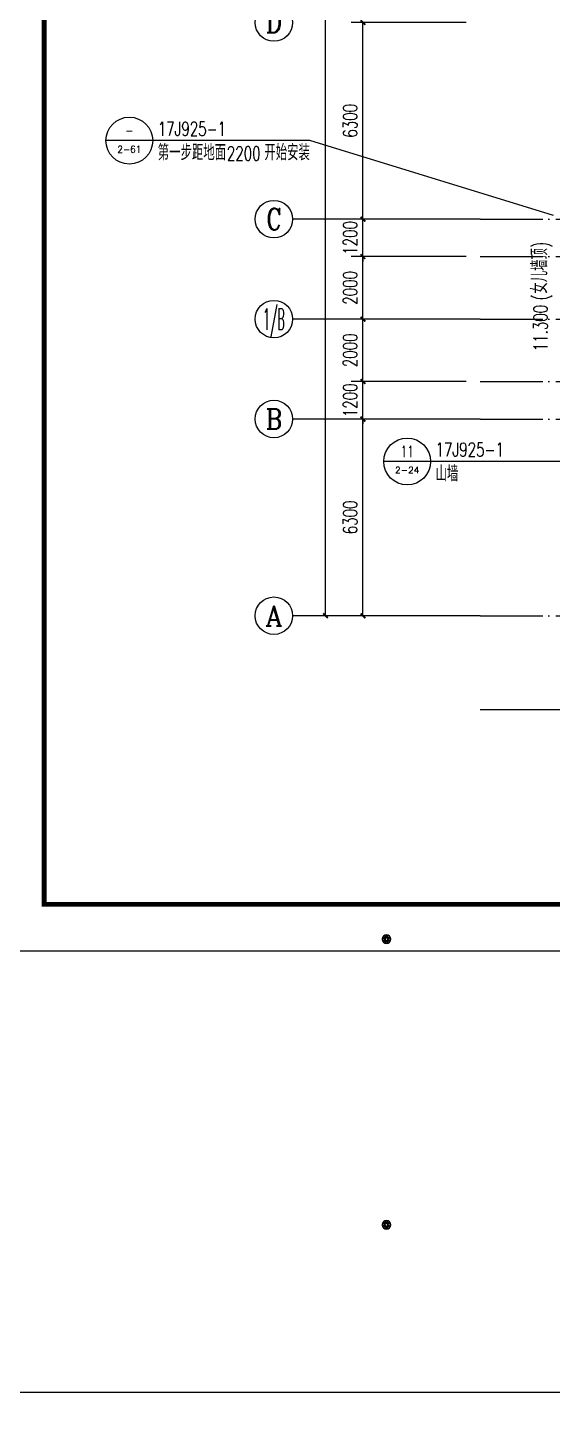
# Model space of a CAD drawing. Extents: x 1900113 to 2270874, y 17288394 to 17931430.
# Drawn here: x 2116449 to 2133229, y 17521107 to 17565515 of the extents above; entities that cross this region are included whole.
import ezdxf
from ezdxf.enums import TextEntityAlignment as Align

# ---------------------------------------------------------------- set-up
doc = ezdxf.new("R2010")
doc.units = 0
doc.header["$LTSCALE"] = 1000
doc.header["$MEASUREMENT"] = 0
doc.linetypes.add('DOTE', pattern=[2.42, 2, -0.2, 0.02, -0.2])
doc.layers.get('Defpoints').update_dxf_attribs({"color": 250})
for name, color, linetype in [('AXIS_TEXT', 7, 'Continuous'), ('AXIS_外部', 171, 'Continuous'), ('DIM_IDEN', 171, 'Continuous'), ('DIM_SYMB', 165, 'Continuous'), ('DOTE', 1, 'DOTE'), ('PUB_TEXT', 7, 'Continuous'), ('R-tec-ysd', 1, 'Continuous'), ('TK', 4, 'Continuous')]:
    doc.layers.add(name, color=color, linetype=linetype)
doc.styles.add('_TCH_AXIS', font='COMPLEX', dxfattribs={"bigfont": 'GBCBIG'})
doc.styles.add('_TCH_DIM', font='SIMPLEX', dxfattribs={"bigfont": 'GBCBIG'})
doc.styles.add('_TCH_DIM_T3', font='SIMPLEX', dxfattribs={"width": 0.705882, "bigfont": 'GBCBIG'})
doc.styles.add('_TCH_LABEL', font='COMPLEX', dxfattribs={"bigfont": 'GBCBIG'})
doc.styles.add('COMPLEX', font='COMPLEX')
doc.dimstyles.new('_TCH_ARCH&&150', dxfattribs={"dimtxt": 446.25, "dimasz": 150, "dimexe": 375, "dimexo": 450, "dimgap": 189.375, "dimtad": 1, "dimdec": 0, "dimzin": 0, "dimdsep": 46, "dimtxsty": '_TCH_DIM_T3', "dimblk": 'ARCHTICK', "dimcen": 0.09, "dimclrt": 7, "dimazin": 2, "dimtfac": 1, "dimtdec": 0, "dimtix": 1, "dimtmove": 2, "dimatfit": 3, "dimfxl": 0, "dimtolj": 1, "dimtzin": 0, "dimarcsym": 0})

# ---------------------------------------------------------------- blocks, each defined once
blk = doc.blocks.new('ysd')
at = {"layer": 'R-tec-ysd', "lineweight": 25}
for p, q in [((351121, 494579), (351188, 494505)), ((351201, 494518), (351127, 494585)), ((351196, 494625), (351217, 494527)), ((351235, 494532), (351204, 494627)), ((351284, 494627), (351254, 494532)), ((351271, 494527), (351292, 494625)), ((351362, 494585), (351288, 494518)), ((351301, 494505), (351367, 494579)), ((351079, 494502), (351174, 494471)), ((351174, 494452), (351079, 494422)), ((351179, 494489), (351081, 494510)), ((351081, 494414), (351179, 494435)), ((351188, 494419), (351121, 494344)), ((351127, 494339), (351201, 494405)), ((351217, 494396), (351196, 494299)), ((351204, 494297), (351235, 494391)), ((351254, 494391), (351284, 494297)), ((351292, 494299), (351271, 494396)), ((351288, 494405), (351362, 494339)), ((351367, 494344), (351301, 494419)), ((351407, 494510), (351310, 494489)), ((351310, 494435), (351407, 494414)), ((351315, 494471), (351409, 494502)), ((351409, 494422), (351315, 494452))]:
    blk.add_line(p, q, dxfattribs=at)
for radius in [170, 54]:
    blk.add_circle((351244, 494462), radius, dxfattribs=at)
for centre, start, end in [((351207, 494526), 231.6382, 8.3675), ((351244, 494536), 201.6382, 338.3675), ((351281, 494526), 171.6382, 308.3675), ((351170, 494462), 291.6382, 68.3675), ((351180, 494499), 261.6382, 38.3675), ((351180, 494425), 321.6382, 98.3675), ((351207, 494398), 351.6382, 128.3675), ((351244, 494388), 21.6382, 158.3675), ((351281, 494398), 51.6382, 188.3675), ((351308, 494499), 141.6382, 278.3675), ((351308, 494425), 81.6382, 218.3675), ((351318, 494462), 111.6382, 248.3675)]:
    blk.add_arc(centre, 10, start, end, dxfattribs=at)
blk = doc.blocks.new('GeYuanFrame_83275672', base_point=(20.09, 4.53))
at = {"layer": 'TK'}
blk.add_lwpolyline([(20.09, 4.53), (20.09, 598.53), (1071.09, 598.53), (1071.09, 4.53)], close=True, dxfattribs=at)
at = {"layer": 'TK', "const_width": 1}
blk.add_lwpolyline([(45.09, 588.53), (1061.09, 588.53), (1061.09, 14.53), (45.09, 14.53)], close=True, dxfattribs=at)
blk = doc.blocks.new('GeYuanFrame_10587063', base_point=(20.09, 4.53))
at = {"layer": 'TK'}
blk.add_lwpolyline([(20.09, 4.53), (20.09, 598.53), (1071.09, 598.53), (1071.09, 4.53)], close=True, dxfattribs=at)
blk = doc.blocks.new('_ArchTick')
at = {"color": 0, "linetype": 'ByBlock', "const_width": 0.4}
blk.add_lwpolyline([(-0.5, -0.5), (0.5, 0.5)], dxfattribs=at)
blk = doc.blocks.new('*D442')
at = {"layer": 'AXIS_外部', "color": 0, "lineweight": -2}
for p, q in [((2130474, 17552983), (2126799, 17552983)), ((2127174, 17546683), (2127174, 17552983)), ((2130474, 17546683), (2126799, 17546683))]:
    blk.add_line(p, q, dxfattribs=at)
at = {"layer": 'Defpoints', "color": 0}
for p in [(2127174, 17552983), (2130924, 17552983), (2130924, 17546683)]:
    blk.add_point(p, dxfattribs=at)
at = {"layer": 'AXIS_外部', "color": 0, "lineweight": -2, "xscale": 150, "yscale": 150, "zscale": 150}
for p, rotation in [((2127174, 17552983), 90), ((2127174, 17546683), 270)]:
    blk.add_blockref('_ArchTick', p, dxfattribs=dict(at, rotation=rotation))
at = {"layer": 'AXIS_外部', "color": 7, "insert": (2126761, 17549833), "char_height": 446.2, "attachment_point": 5, "rotation": 90, "style": '_TCH_DIM_T3'}
blk.add_mtext('\\A1;6300', dxfattribs=at)
blk = doc.blocks.new('*D443')
at = {"layer": 'AXIS_外部', "color": 0, "lineweight": -2}
for p, q in [((2127174, 17554183), (2127174, 17554333)), ((2130474, 17554183), (2126799, 17554183)), ((2127174, 17552983), (2127174, 17554183)), ((2130474, 17552983), (2126799, 17552983)), ((2127174, 17552983), (2127174, 17552833))]:
    blk.add_line(p, q, dxfattribs=at)
at = {"layer": 'Defpoints', "color": 0}
for p in [(2127174, 17554183), (2130924, 17554183), (2130924, 17552983)]:
    blk.add_point(p, dxfattribs=at)
at = {"layer": 'AXIS_外部', "color": 0, "lineweight": -2, "xscale": 150, "yscale": 150, "zscale": 150}
for p, rotation in [((2127174, 17554183), 270), ((2127174, 17552983), 90)]:
    blk.add_blockref('_ArchTick', p, dxfattribs=dict(at, rotation=rotation))
at = {"layer": 'AXIS_外部', "color": 7, "insert": (2126761, 17553583), "char_height": 446.2, "attachment_point": 5, "rotation": 90, "style": '_TCH_DIM_T3'}
blk.add_mtext('\\A1;1200', dxfattribs=at)
blk = doc.blocks.new('*D444')
at = {"layer": 'AXIS_外部', "color": 0, "lineweight": -2}
for p, q in [((2130474, 17556183), (2126799, 17556183)), ((2127174, 17554183), (2127174, 17556183)), ((2130474, 17554183), (2126799, 17554183))]:
    blk.add_line(p, q, dxfattribs=at)
at = {"layer": 'Defpoints', "color": 0}
for p in [(2127174, 17556183), (2130924, 17556183), (2130924, 17554183)]:
    blk.add_point(p, dxfattribs=at)
at = {"layer": 'AXIS_外部', "color": 0, "lineweight": -2, "xscale": 150, "yscale": 150, "zscale": 150}
for p, rotation in [((2127174, 17556183), 90), ((2127174, 17554183), 270)]:
    blk.add_blockref('_ArchTick', p, dxfattribs=dict(at, rotation=rotation))
at = {"layer": 'AXIS_外部', "color": 7, "insert": (2126761, 17555183), "char_height": 446.2, "attachment_point": 5, "rotation": 90, "style": '_TCH_DIM_T3'}
blk.add_mtext('\\A1;2000', dxfattribs=at)
blk = doc.blocks.new('*D445')
at = {"layer": 'AXIS_外部', "color": 0, "lineweight": -2}
for p, q in [((2130474, 17558183), (2126799, 17558183)), ((2127174, 17556183), (2127174, 17558183)), ((2130474, 17556183), (2126799, 17556183))]:
    blk.add_line(p, q, dxfattribs=at)
at = {"layer": 'Defpoints', "color": 0}
for p in [(2127174, 17558183), (2130924, 17558183), (2130924, 17556183)]:
    blk.add_point(p, dxfattribs=at)
at = {"layer": 'AXIS_外部', "color": 0, "lineweight": -2, "xscale": 150, "yscale": 150, "zscale": 150}
for p, rotation in [((2127174, 17558183), 90), ((2127174, 17556183), 270)]:
    blk.add_blockref('_ArchTick', p, dxfattribs=dict(at, rotation=rotation))
at = {"layer": 'AXIS_外部', "color": 7, "insert": (2126761, 17557183), "char_height": 446.2, "attachment_point": 5, "rotation": 90, "style": '_TCH_DIM_T3'}
blk.add_mtext('\\A1;2000', dxfattribs=at)
blk = doc.blocks.new('*D446')
at = {"layer": 'AXIS_外部', "color": 0, "lineweight": -2}
for p, q in [((2127174, 17559383), (2127174, 17559533)), ((2130474, 17559383), (2126799, 17559383)), ((2127174, 17558183), (2127174, 17559383)), ((2130474, 17558183), (2126799, 17558183)), ((2127174, 17558183), (2127174, 17558033))]:
    blk.add_line(p, q, dxfattribs=at)
at = {"layer": 'Defpoints', "color": 0}
for p in [(2127174, 17559383), (2130924, 17559383), (2130924, 17558183)]:
    blk.add_point(p, dxfattribs=at)
at = {"layer": 'AXIS_外部', "color": 0, "lineweight": -2, "xscale": 150, "yscale": 150, "zscale": 150}
for p, rotation in [((2127174, 17559383), 270), ((2127174, 17558183), 90)]:
    blk.add_blockref('_ArchTick', p, dxfattribs=dict(at, rotation=rotation))
at = {"layer": 'AXIS_外部', "color": 7, "insert": (2126761, 17558783), "char_height": 446.2, "attachment_point": 5, "rotation": 90, "style": '_TCH_DIM_T3'}
blk.add_mtext('\\A1;1200', dxfattribs=at)
blk = doc.blocks.new('*D447')
at = {"layer": 'AXIS_外部', "color": 0, "lineweight": -2}
for p, q in [((2130474, 17565683), (2126799, 17565683)), ((2127174, 17559383), (2127174, 17565683)), ((2130474, 17559383), (2126799, 17559383))]:
    blk.add_line(p, q, dxfattribs=at)
at = {"layer": 'Defpoints', "color": 0}
for p in [(2127174, 17565683), (2130924, 17565683), (2130924, 17559383)]:
    blk.add_point(p, dxfattribs=at)
at = {"layer": 'AXIS_外部', "color": 0, "lineweight": -2, "xscale": 150, "yscale": 150, "zscale": 150}
for p, rotation in [((2127174, 17565683), 90), ((2127174, 17559383), 270)]:
    blk.add_blockref('_ArchTick', p, dxfattribs=dict(at, rotation=rotation))
at = {"layer": 'AXIS_外部', "color": 7, "insert": (2126761, 17562533), "char_height": 446.2, "attachment_point": 5, "rotation": 90, "style": '_TCH_DIM_T3'}
blk.add_mtext('\\A1;6300', dxfattribs=at)
blk = doc.blocks.new('*D457')
at = {"layer": 'AXIS_外部', "color": 0, "lineweight": -2}
for p, q in [((2130474, 17603923), (2125599, 17603923)), ((2125974, 17546683), (2125974, 17603923)), ((2130474, 17546683), (2125599, 17546683))]:
    blk.add_line(p, q, dxfattribs=at)
at = {"layer": 'Defpoints', "color": 0}
for p in [(2125974, 17603923), (2130924, 17603923), (2130924, 17546683)]:
    blk.add_point(p, dxfattribs=at)
at = {"layer": 'AXIS_外部', "color": 0, "lineweight": -2, "xscale": 150, "yscale": 150, "zscale": 150}
for p, rotation in [((2125974, 17603923), 90), ((2125974, 17546683), 270)]:
    blk.add_blockref('_ArchTick', p, dxfattribs=dict(at, rotation=rotation))
at = {"layer": 'AXIS_外部', "color": 7, "insert": (2125561, 17575303), "char_height": 446.2, "attachment_point": 5, "rotation": 90, "style": '_TCH_DIM_T3'}
blk.add_mtext('\\A1;57240', dxfattribs=at)
blk = doc.blocks.new('_AXISO')
blk.add_circle((0, 0), 0.5)
at = {"layer": 'AXIS_TEXT', "style": 'COMPLEX', "width": 1.041667}
blk.add_attdef('A', text='', height=0.56, dxfattribs=at).set_placement((-0.25, -0.28), (0.25, -0.28), align=Align.FIT)

msp = doc.modelspace()

# ---------------------------------------------------------------- linework, layer by layer
at = {"layer": 'AXIS_外部'}
for p, q in [((2130923.5, 17559382.9), (2124923.5, 17559382.9)), ((2130923.5, 17556182.9), (2124923.5, 17556182.9)), ((2130923.5, 17552982.9), (2124923.5, 17552982.9)), ((2130923.5, 17546682.9), (2124923.5, 17546682.9))]:
    msp.add_line(p, q, dxfattribs=at)
at = {"layer": 'DIM_IDEN'}
for p, q in [((2120448.6, 17561899.9), (2118948.6, 17561899.9)), ((2125473.5, 17561899.9), (2120448.6, 17561899.9)), ((2133268.2, 17559498.8), (2125473.5, 17561899.9)), ((2129339, 17551621.6), (2127839, 17551621.6)), ((2131831.9, 17551621.6), (2129339, 17551621.6)), ((2134298.5, 17551621.6), (2131831.9, 17551621.6))]:
    msp.add_line(p, q, dxfattribs=at)
for centre in [(2119698.6, 17561899.9), (2128589, 17551621.6)]:
    msp.add_circle(centre, 750, dxfattribs=at)
at = {"layer": 'DIM_SYMB', "color": 150}
msp.add_lwpolyline([(2130923.5, 17543682.9), (2187810, 17543682.9), (2187886.5, 17543892.9), (2187960.5, 17543472.9), (2188035, 17543682.9), (2244923.5, 17543682.9)], dxfattribs=at)
at = {"layer": 'DOTE'}
for p, q in [((2130923.5, 17559382.9), (2244923.5, 17559382.9)), ((2130923.5, 17558182.9), (2244923.5, 17558182.9)), ((2130923.5, 17556182.9), (2244923.5, 17556182.9)), ((2130923.5, 17554182.9), (2244923.5, 17554182.9)), ((2130923.5, 17552982.9), (2244923.5, 17552982.9)), ((2130923.5, 17546682.9), (2244923.5, 17546682.9))]:
    msp.add_line(p, q, dxfattribs=at)

# ---------------------------------------------------------------- block references
at = {"xscale": 150, "yscale": 150, "zscale": 150}
for name, p in [('GeYuanFrame_83275672', (2113223.5, 17535942)), ('GeYuanFrame_10587063', (2113223.5, 17432720))]:
    msp.add_blockref(name, p, dxfattribs=at)
at = {"layer": 'AXIS_外部'}
ref = msp.add_blockref('_AXISO', (2124323.5, 17565682.9), dxfattribs=dict(at, xscale=1200, yscale=1200, zscale=1200))
ref.add_attrib('A', 'D', dxfattribs={"layer": 'AXIS_TEXT', "height": 652.9, "style": '_TCH_AXIS'}).set_placement((2124059.2, 17565356.4), (2124587.8, 17565356.4), align=Align.FIT)
ref = msp.add_blockref('_AXISO', (2124323.5, 17559382.9), dxfattribs=dict(at, xscale=1200, yscale=1200, zscale=1200))
ref.add_attrib('A', 'C', dxfattribs={"layer": 'AXIS_TEXT', "height": 683.5, "style": '_TCH_AXIS'}).set_placement((2124079.4, 17559041.1), (2124567.6, 17559041.1), align=Align.FIT)
ref = msp.add_blockref('_AXISO', (2124323.5, 17556182.9), dxfattribs=dict(at, xscale=1200, yscale=1200, zscale=1200))
ref.add_attrib('A', '1/B', dxfattribs={"layer": 'AXIS_TEXT', "height": 678.82, "style": '_TCH_AXIS', "width": 0.388889}).set_placement((2123984.1, 17555843.5), (2124662.9, 17555843.5), align=Align.FIT)
ref = msp.add_blockref('_AXISO', (2124323.5, 17552982.9), dxfattribs=dict(at, xscale=1200, yscale=1200, zscale=1200))
ref.add_attrib('A', 'B', dxfattribs={"layer": 'AXIS_TEXT', "height": 652.9, "style": '_TCH_AXIS'}).set_placement((2124059.2, 17552656.4), (2124587.8, 17552656.4), align=Align.FIT)
ref = msp.add_blockref('_AXISO', (2124323.5, 17546682.9), dxfattribs=dict(at, xscale=1200, yscale=1200, zscale=1200))
ref.add_attrib('A', 'A', dxfattribs={"layer": 'AXIS_TEXT', "height": 637.8, "style": '_TCH_AXIS'}).set_placement((2124050.2, 17546364), (2124596.8, 17546364), align=Align.FIT)
at = {"layer": 'R-tec-ysd', "color": 1, "xscale": -0.809999942779541, "yscale": 0.8100000023841858, "zscale": 0.81, "rotation": 180}
for p in [(1843415.7, 17936839.8), (1843415.7, 17927688.2)]:
    msp.add_blockref('ysd', p, dxfattribs=at)

# ---------------------------------------------------------------- texts
at = {"layer": 'PUB_TEXT', "style": '_TCH_LABEL', "width": 0.777778}
msp.add_text('-', height=391.5, dxfattribs=at).set_placement((2119568.1, 17562038.7), (2119829.1, 17562038.7), align=Align.FIT)
at = {"layer": 'PUB_TEXT', "style": '_TCH_LABEL', "width": 0.705882}
for s, p in [('17J925-1', (2120606.1, 17562057.4)), ('2200', (2122817.8, 17561267.7)), ('17J925-1', (2129496.5, 17551779.1))]:
    msp.add_text(s, height=446.25, dxfattribs=at).set_placement(p)
at = {"layer": 'PUB_TEXT', "style": '_TCH_LABEL'}
for s, p in [('第一步距地面', (2120606.1, 17561267.7)), ('开始安装', (2124017.8, 17561267.7)), ('山墙', (2129496.5, 17550983.8))]:
    msp.add_text(s, height=506.38, dxfattribs=at).set_placement(p)
for s, height, p, p2 in [('2-61', 214.56, (2119315.5, 17561513.3), (2120081.8, 17561513.3)), ('11', 363.03, (2128381.5, 17551764.7), (2128796.4, 17551764.7)), ('2-24', 200.81, (2128196.9, 17551245.4), (2128981.1, 17551245.4))]:
    msp.add_text(s, height=height, dxfattribs=at).set_placement(p, p2, align=Align.FIT)
at = {"layer": 'PUB_TEXT', "style": '_TCH_DIM'}
msp.add_text('女儿墙顶', height=506.38, rotation=90, dxfattribs=at).set_placement((2133076, 17556998.9))
at = {"layer": 'PUB_TEXT', "style": '_TCH_DIM', "width": 0.705882}
for s, height, p in [(')', 446.2, (2133076, 17558473.4)), ('(', 446.2, (2133076, 17556788.9)), ('11.300', 446.25, (2133076, 17555153.9))]:
    msp.add_text(s, height=height, rotation=90, dxfattribs=at).set_placement(p)

# ---------------------------------------------------------------- dimensions: what is measured, and where the dimension line sits
at = {"layer": 'AXIS_外部'}
for p1, p2, distance, picture, middle in [((2130923.5, 17546682.9), (2130923.5, 17603922.9), 4950, '*D457', (2125561, 17575302.9)), ((2130923.5, 17559382.9), (2130923.5, 17565682.9), 3750, '*D447', (2126761, 17562532.9)), ((2130923.5, 17558182.9), (2130923.5, 17559382.9), 3750, '*D446', (2126761, 17558782.9)), ((2130923.5, 17556182.9), (2130923.5, 17558182.9), 3750, '*D445', (2126761, 17557182.9)), ((2130923.5, 17554182.9), (2130923.5, 17556182.9), 3750, '*D444', (2126761, 17555182.9)), ((2130923.5, 17552982.9), (2130923.5, 17554182.9), 3750, '*D443', (2126761, 17553582.9)), ((2130923.5, 17546682.9), (2130923.5, 17552982.9), 3750, '*D442', (2126761, 17549832.9))]:
    dim = msp.add_aligned_dim(p1=p1, p2=p2, distance=distance, dimstyle='_TCH_ARCH&&150', dxfattribs=at)
    dim.commit()
    dim.dimension.update_dxf_attribs({"geometry": picture, "text_midpoint": middle})

doc.saveas('drawing.dxf')
